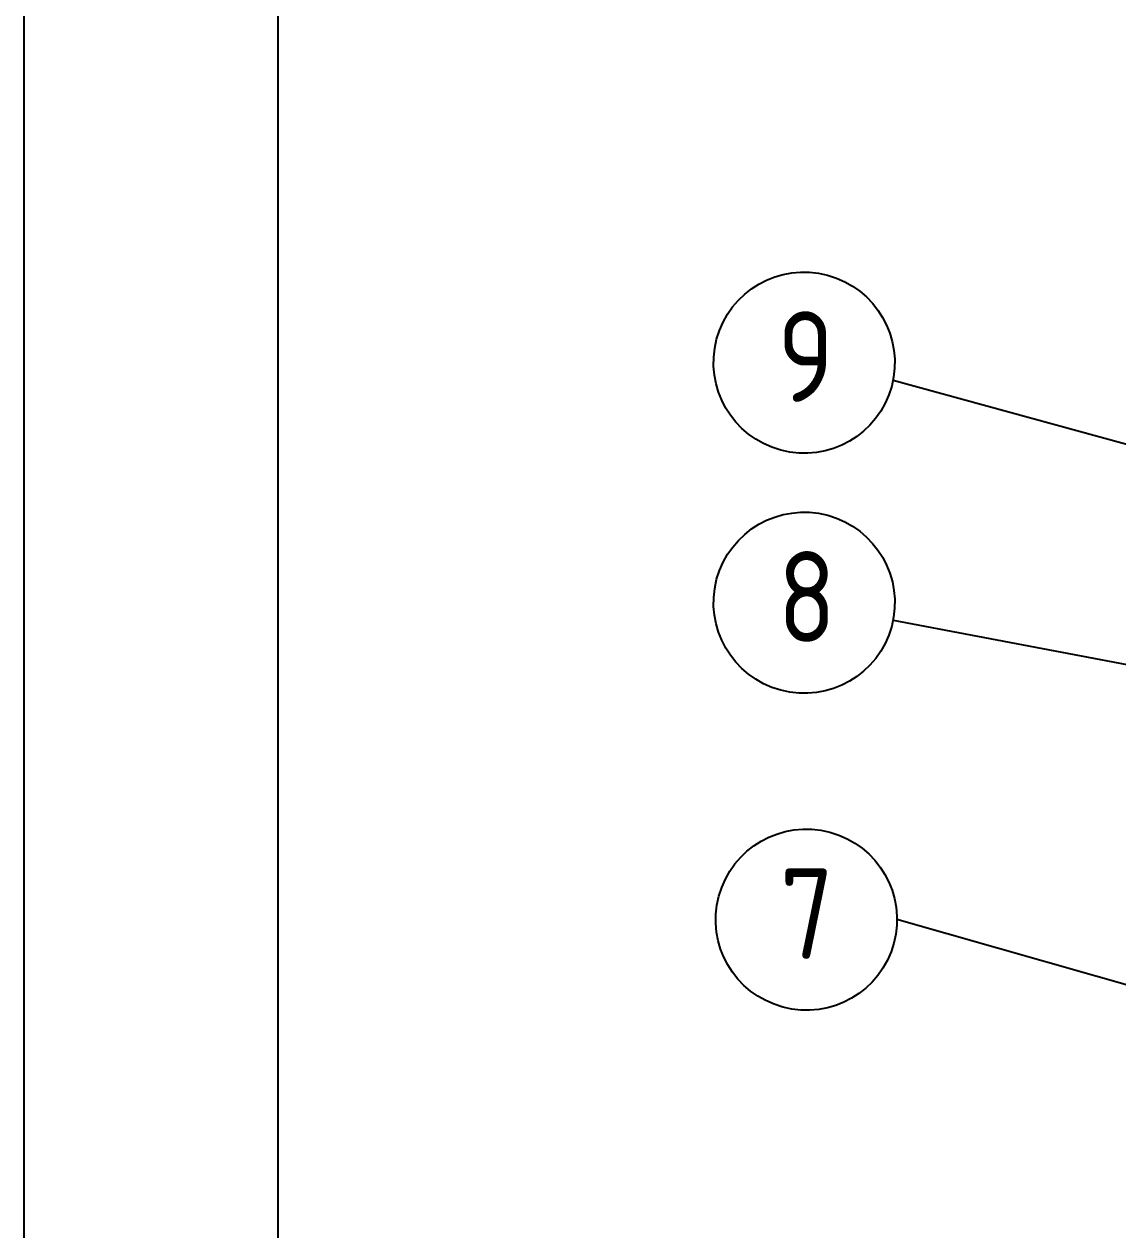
# Model space of a CAD drawing. Header units: millimetres. Extents: x -185079 to -2648, y 85916 to 249201.
# Drawn here: x -56033 to -54826, y 133261 to 134592 of the extents above; entities that cross this region are included whole.
import ezdxf

# ---------------------------------------------------------------- set-up
doc = ezdxf.new("R2010")
doc.units = ezdxf.units.MM
for name, color, linetype in [('1', 4, 'Continuous'), ('2', 3, 'Continuous'), ('细线', 1, 'Continuous')]:
    doc.layers.add(name, color=color, linetype=linetype)
doc.styles.get("Standard").update_dxf_attribs({"font": 'gbenor.shx', "bigfont": 'gbcbig.shx'})

msp = doc.modelspace()

# ---------------------------------------------------------------- linework, layer by layer
at = {"layer": '1', "color": 3, "lineweight": -3, "ltscale": 2, "extrusion": (-0.004685415688226648, -0.01745240643729063, 0.9998367168639968), "elevation": 1.311263986281119e-08}
msp.add_lwpolyline([(-89340.74435583597, 116693.2017122206), (-79605.60479144276, 119307.2036772036), (-77739.80294518075, 112358.532017356), (-87474.94250957393, 109744.530052373)], close=True, dxfattribs=at)
at = {"layer": '1', "lineweight": -3, "ltscale": 2, "extrusion": (-0.004685415688226648, -0.01745240643729063, 0.9998367168639968), "elevation": 1.311264075806094e-08}
msp.add_lwpolyline([(-87231.2481748564, 109916.2399077064), (-77857.25883072625, 112433.2686984296), (-79666.37327405855, 119170.8235395233), (-89040.36261818874, 116653.7947488001), (-87231.2481748564, 109916.2399077064)], dxfattribs=at)
at = {"layer": '2', "extrusion": (-0.004685415688226634, -0.01745240643729067, 0.9998367168639968)}
for p, q in [((-55074.3845846472, 134198.8165125783, 1880.802192983407), (-53782.19395281367, 133844.4517788538, 2542.093391512097)), ((-55074.36290606836, 133933.786497017, 1876.176127648448), (-54193.63402259239, 133767.5327585437, 2538.822667700626)), ((-55070.07717695471, 133604.0390805519, 1659.352468903618), (-54315.39071660341, 133388.7978633504, 1920.609080930005))]:
    msp.add_line(p, q, dxfattribs=at)
for centre, radius in [((-88086.59880211485, 115337.6161432333, -203.5508139254357), 99.99999999999949), ((-88017.85911444103, 115081.6138669986, -203.5508139254359), 99.99999999999949), ((-87924.8350882541, 114740.5035255348, -414.60426351194), 99.99999999999947)]:
    msp.add_circle(centre, radius, dxfattribs=at)

# ---------------------------------------------------------------- texts
at = {"layer": '细线', "color": 3, "linetype": 'ByBlock', "lineweight": -3, "ltscale": 0.5, "extrusion": (-0.004685415688226647, -0.01745240643729063, 0.9998367168639968)}
msp.add_text('9', height=100.0000000000002, rotation=15.03008309191159, dxfattribs=at).set_placement((-88103.83896836604, 115288.1913046393, -203.5508139254526))
at = {"layer": '细线', "color": 3, "linetype": 'ByBlock', "lineweight": -3, "ltscale": 0.5, "extrusion": (-0.004685415688226646, -0.01745240643729063, 0.9998367168639969)}
for s, p in [('8', (-88034.80870926724, 115032.2670503241, -203.5508139254523)), ('7', (-87941.7846830803, 114691.1567088603, -414.6042635119516))]:
    msp.add_text(s, height=100.0000000000002, rotation=15.03008309191157, dxfattribs=at).set_placement(p)

doc.saveas('drawing.dxf')
